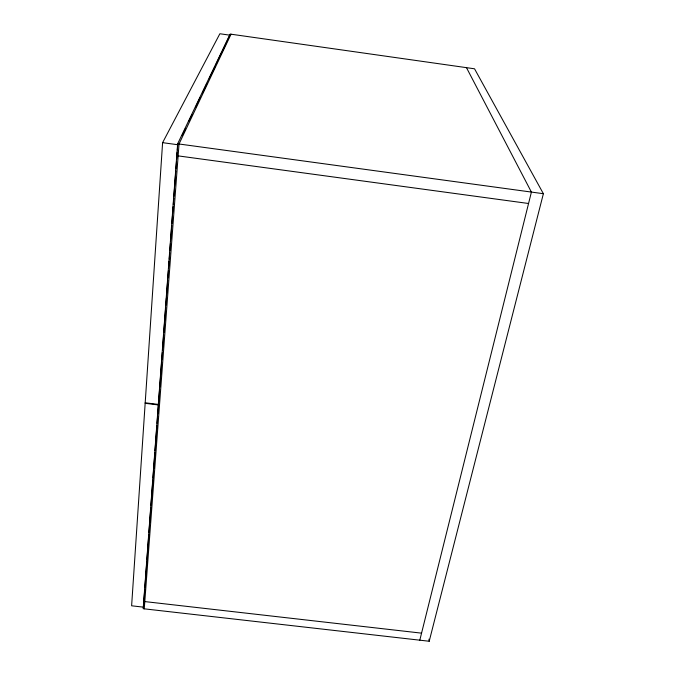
<?xml version="1.0" encoding="UTF-8"?>
<svg xmlns="http://www.w3.org/2000/svg" width="675" height="675" viewBox="0 0 675 675"><rect width="100%" height="100%" fill="white"/><g stroke="black" fill="none" stroke-linecap="round" stroke-linejoin="round"><path stroke-width="1.01" d="M222.75 50.296L229.947 35.184L219.864 33.75L162.599 142.661L131.617 605.796L143.429 607.146M177.652 143.809L143.184 608.715L429.207 641.25L543.383 193.708L474.533 68.799L230.124 34.071L177.652 143.809L543.383 193.708M143.513 606.091L144.754 589.283M144.914 587.191L145.463 579.833M145.614 577.733L146.787 561.98M146.939 559.879L148.812 534.676M148.964 532.575L149.512 525.217M149.664 523.117L150.837 507.364M150.989 505.263L152.862 480.06M153.023 477.959L153.562 470.602M153.723 468.501L154.887 452.748M155.047 450.647L156.912 425.444M157.072 423.343L157.621 415.986M157.773 413.885L159.604 389.205M159.764 387.104L161.629 361.927M161.789 359.826L162.329 352.485M162.489 350.384L163.654 334.64M163.806 332.547L165.679 307.361M165.831 305.26L166.379 297.92M166.531 295.819L167.704 280.083M167.856 277.982L168.404 270.641M168.556 268.54L169.104 261.191M169.256 259.099L169.729 252.804M169.881 250.703L170.429 243.354M170.581 241.262L171.754 225.517M171.906 223.425L172.454 216.076M172.606 213.975L173.154 206.634M173.306 204.533L173.779 198.239M173.931 196.138L174.479 188.797M174.631 186.697L175.804 170.961M175.956 168.86L176.504 161.519M176.656 159.418L177.204 152.069M177.356 149.977L177.744 144.728L162.599 142.661M144.256 608.842L179.027 144.003L231.036 34.197M419.808 640.178L531.402 192.08L466.476 67.66M182.25 135.287L185.397 128.672M189 121.12L192.147 114.505M195.75 106.954L200.247 97.512M202.5 92.787L206.997 83.346M209.25 78.621L215.097 66.344M216 64.454L221.847 52.178M143.724 601.459L421.554 633.15M145.193 402.789L158.473 404.435M145.159 403.304L158.439 404.941M176.766 155.697L528.559 203.496M428.971 639.158L429.207 641.25"/></g></svg>
